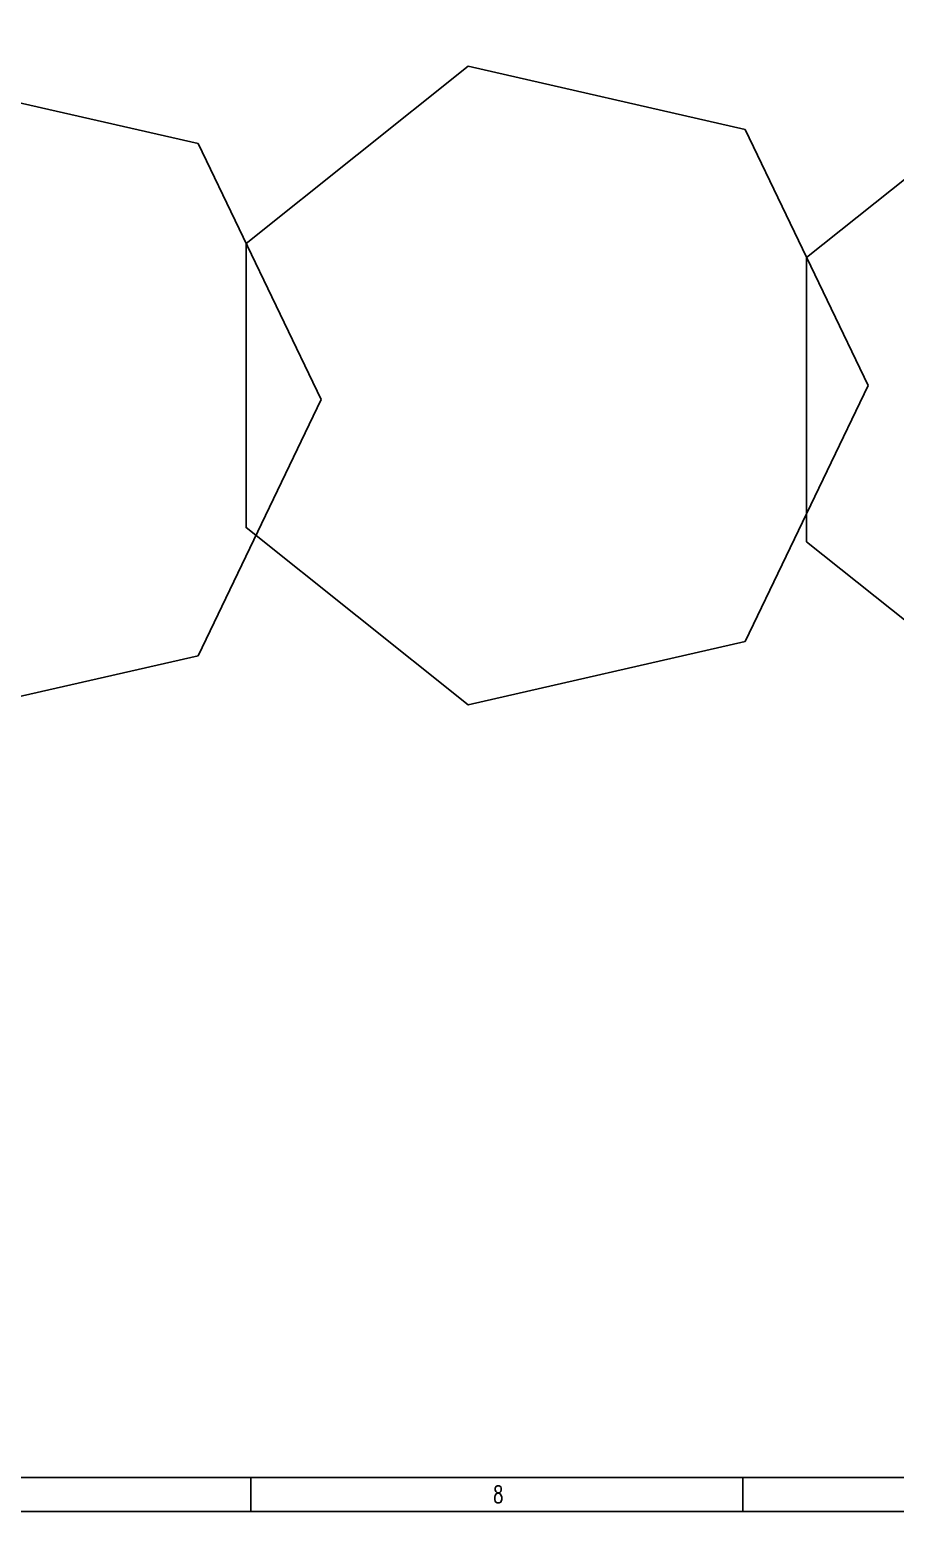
# Model space of a CAD drawing. Extents: x -383207 to 558143, y -95136 to 11777.
# Drawn here: x 440067 to 446453, y -93974 to -83053 of the extents above; entities that cross this region are included whole.
import ezdxf

# ---------------------------------------------------------------- set-up
doc = ezdxf.new("R2010")
doc.units = 0
doc.layers.get('0').update_dxf_attribs({"linetype": 'CONTINUOUS'})
doc.layers.add('B版云线202106', color=2, linetype='CONTINUOUS')
doc.styles.add('HZ', font='TXT.shx', dxfattribs={"width": 0.7, "bigfont": 'hz.shx'})

# ---------------------------------------------------------------- blocks, each defined once
blk = doc.blocks.new('tk1')
blk.add_lwpolyline([(46134, -541818), (82432, -541818), (82432, -562343), (46134, -562343)], close=True)
at = {"color": 4, "flags": 128}
for points in [[(71544, -562343), (71544, -562593)], [(75174, -562343), (75174, -562593)], [(82684, -562593), (45509, -562593)]]:
    blk.add_lwpolyline(points, dxfattribs=at)
at = {"color": 0, "style": 'HZ', "width": 0.7}
blk.add_text('8', height=125, dxfattribs=at).set_placement((73332, -562530))

msp = doc.modelspace()

# ---------------------------------------------------------------- linework, layer by layer
for points in [[(415663.1, -72948.5), (452838.1, -72948.5), (452838.1, -93973.5), (415663.1, -93973.5)], [(442218.7, -85780.2), (441310, -83893.1), (439268, -83427), (437630.4, -84732.9), (437630.4, -86827.4), (439268, -88133.3), (441310, -87667.2)], [(446252.7, -85676.5), (445344, -83789.4), (443302, -83323.3), (441664.4, -84629.2), (441664.4, -86723.7), (443302, -88029.6), (445344, -87563.5)], [(450386.7, -85780.2), (449477.9, -83893.1), (447435.9, -83427), (445798.4, -84732.9), (445798.4, -86827.4), (447435.9, -88133.3), (449477.9, -87667.2)]]:
    msp.add_lwpolyline(points, close=True)

# ---------------------------------------------------------------- block references
at = {"layer": 'B版云线202106'}
msp.add_blockref('tk1', (370154.3, 468619.2), dxfattribs=at)

doc.saveas('drawing.dxf')
